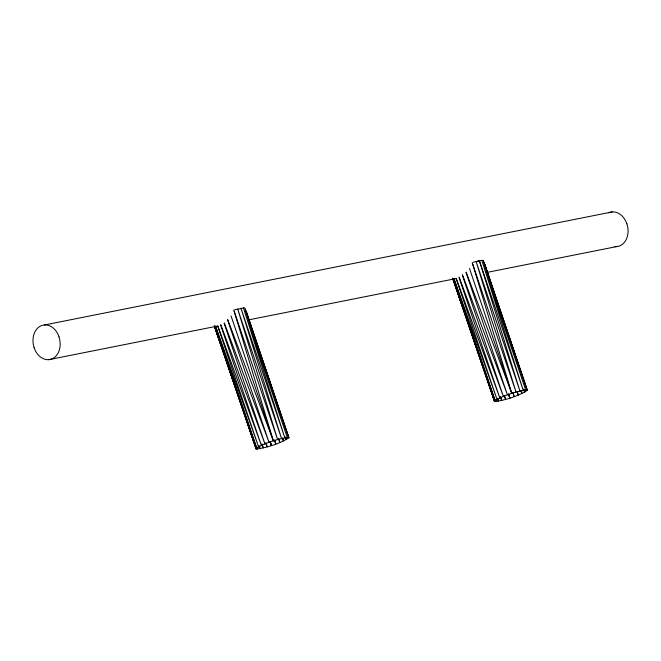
<?xml version="1.0" encoding="UTF-8"?>
<svg xmlns="http://www.w3.org/2000/svg" width="661" height="661" viewBox="0 0 661 661"><rect width="100%" height="100%" fill="white"/><g stroke="black" fill="none" stroke-linecap="round" stroke-linejoin="round"><path stroke-width="0.99" d="M255.84 448.654C265.606 442.614 277.281 438.912 288.659 437.392L288.981 437.805C279.215 443.845 267.54 447.547 256.154 449.067L214.519 326.592M494.254 401.177C504.029 395.138 515.704 391.428 527.081 389.916L527.404 390.329C517.637 396.369 505.954 400.07 494.577 401.582L452.611 278.141M477.531 261.508L479.365 260.698L483.224 260.335L527.081 389.916L484.53 263.681L507.491 333.284M477.49 261.483L479.365 260.698L523.223 390.279L481.795 260.318L525.652 389.899L483.224 260.335M234.738 309.745L244.801 307.811M473.152 262.268L479.365 260.698L519.943 391.039L476.085 261.459L516.043 392.113L472.582 263.714M44.386 324.997L612.243 211.925M48.757 359.683L217.676 326.047L258.542 446.77L215.544 326.013M249.106 319.784L456.098 278.57L496.965 399.285L453.967 278.537M487.512 272.307L616.614 246.603M466.145 272.084L511.788 393.435L472.177 262.533M508.425 394.204L509.871 398.062L508.681 394.121M227.723 319.56L273.365 440.92L233.763 310.009M270.002 441.68L271.456 445.539L270.266 441.598M462.394 274.579L507.466 394.923L466.046 272.547M224.335 323.022L269.052 442.399L227.632 320.023M504.186 395.526L505.624 399.384L504.302 395.493M265.763 443.002L267.201 446.861L265.879 442.969M459.139 277.033L503.376 396.46L462.51 275.736M220.716 324.518L264.954 443.936L224.087 323.212M500.294 396.592L501.716 400.467L500.394 396.567M261.88 444.068L263.293 447.943L261.979 444.043M456.264 278.388L499.79 397.947L459.114 277.794M217.841 325.865L261.368 445.431L220.7 325.27M497.394 398.302L498.435 401.219L497.444 398.294M258.972 445.787L260.013 448.695L259.021 445.778M453.099 278.826L459.23 296.368M461.271 302.209L467.063 318.776M214.685 326.303L225.236 356.51M256.906 447.133L257.583 449.075L256.922 447.133M452.768 278.421L495.072 400.392L453.983 278.992M214.346 325.898L256.65 447.869L215.56 326.468M452.719 278.438L494.577 401.582L453.091 279.016M214.304 325.914L256.154 449.067L214.668 326.493M485.1 265.342L527.404 390.329M520.876 390.626L521.876 393.551L520.942 390.601M517.299 392.122L518.29 395.038L517.381 392.089M512.878 392.7L514.192 396.583L512.994 392.642M469.484 268.449L511.788 393.435M508.549 394.154L509.871 398.062M246.677 312.818L288.981 437.805M245.198 308.993L288.659 437.392L246.115 311.157L262.921 362.137M285.288 436.772L286.279 439.689L285.643 437.731M282.462 438.103L283.453 441.027L282.528 438.078M278.554 438.623L279.867 442.523L278.653 438.582M234.159 311.191L277.62 439.598L237.663 308.935L281.528 438.516L240.943 308.183L284.808 437.764L243.372 307.795L287.238 437.384L245.124 308.786M274.455 440.176L275.769 444.06L274.571 440.119M231.061 315.933L273.365 440.92M270.134 441.639L271.456 445.539M265.515 369.978L270.366 384.677M34.132 347.785A17.583 13.468 78.7 0 0 46.989 359.667A17.583 13.468 78.7 0 0 59.325 350.115A17.583 13.468 78.7 0 0 58.969 336.87M626.884 223.724A17.583 13.468 78.7 0 1 614.846 246.586M34.174 347.81A17.583 13.468 78.7 0 1 41.023 325.79A17.583 13.468 78.7 0 1 59.069 336.829M608.847 212.768A17.583 13.468 78.7 0 1 626.868 223.823M496.006 401.599L495.32 399.649L496.006 401.599M524.702 392.213L523.71 389.296L524.702 392.213"/></g></svg>
